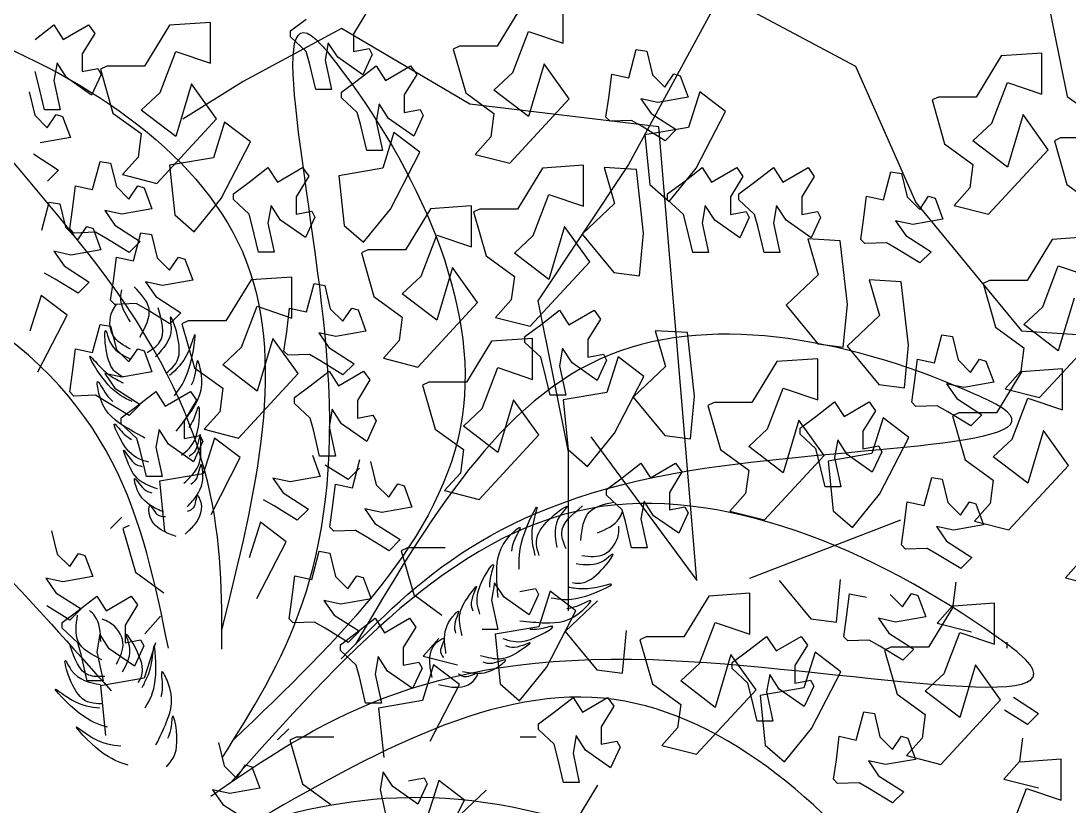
# Model space of a CAD drawing. Header units: metres. Extents: x -1655 to 449, y 40 to 361.
# Drawn here: x 98.4456 to 98.9316, y 60.4118 to 60.7759 of the extents above; entities that cross this region are included whole.
import ezdxf

# ---------------------------------------------------------------- set-up
doc = ezdxf.new("R2010")
doc.units = ezdxf.units.M
doc.header["$MEASUREMENT"] = 0
doc.layers.add('paisajismo', color=7, linetype='Continuous')

# ---------------------------------------------------------------- blocks, each defined once
blk = doc.blocks.new('A$C69E264B5')
at = {"layer": 'paisajismo', "color": 82}
for points in [[(1.0512, 1.0334), (1.1701, 1.4751), (1.1633, 1.8365), (1.1792, 1.817), (1.3216, 1.4171), (1.0639, 1.0536)], [(1.0509, 1.1558), (0.9215, 1.5741), (0.7313, 1.8631), (0.7541, 1.8555), (1.0737, 1.6045), (1.0509, 1.1786)], [(0.9907, 1.157), (0.7414, 1.5508), (0.2187, 1.6553), (0.2428, 1.6392), (0.6449, 1.3901), (0.9263, 1.1088)], [(1.1852, 1.1449), (1.578, 1.3571), (1.9228, 1.4318), (1.9007, 1.4425), (1.4889, 1.4879), (1.2015, 1.1615)], [(1.0386, 0.9904), (1.5367, 1.1441), (1.9487, 1.1511), (1.9259, 1.1684), (1.4645, 1.3142), (1.061, 1.0058)], [(1.059, 0.9519), (1.5053, 0.9414), (1.8417, 0.8353), (1.8279, 0.8555), (1.4928, 1.0992), (1.0814, 0.9582)]]:
    blk.add_spline(points, degree=3, dxfattribs=at)
at = {"layer": 'paisajismo', "color": 240}
for points in [[(0.9481, 1.5248), (0.937, 1.5521), (0.9384, 1.5609)], [(0.9587, 1.5073), (0.9689, 1.5396), (0.9522, 1.5641)], [(0.9481, 1.4939), (0.9282, 1.5096), (0.9277, 1.5369), (0.9323, 1.5447)], [(0.967, 1.4902), (0.9809, 1.5017), (0.9791, 1.5406)], [(0.9878, 1.4669), (1.0027, 1.4876), (0.9928, 1.5291), (0.9937, 1.5175), (0.9763, 1.4854)], [(0.9397, 1.4627), (0.9277, 1.472), (0.9208, 1.5141), (0.9245, 1.503), (0.9481, 1.4826)], [(0.9976, 1.4415), (1.0142, 1.4727), (1.0204, 1.5102), (1.0127, 1.4899), (0.9918, 1.4641)], [(0.9499, 1.435), (0.9228, 1.4538), (0.9026, 1.4859), (0.9176, 1.4702), (0.9347, 1.4586), (0.9402, 1.4558)], [(0.9993, 1.4014), (1.0166, 1.4241), (1.0275, 1.4677), (1.0237, 1.4807), (1.0202, 1.4638), (1.0165, 1.4533)], [(0.9642, 1.3938), (0.9395, 1.408), (0.9125, 1.444), (0.911, 1.4574), (0.9207, 1.4432), (0.9282, 1.435)], [(1.0055, 1.3746), (1.0216, 1.3944), (1.0242, 1.4288), (1.0189, 1.4144), (1.0136, 1.4056)], [(0.9688, 1.3667), (0.9463, 1.3787), (0.9306, 1.4094), (0.9411, 1.3981), (0.9493, 1.3921)], [(1.0082, 1.3429), (1.0231, 1.3597), (1.0272, 1.3907), (1.0267, 1.3977), (1.0211, 1.38), (1.0143, 1.3731)], [(0.9785, 1.3364), (0.9583, 1.3461), (0.9425, 1.3731), (0.9403, 1.3798), (0.9523, 1.3656), (0.9613, 1.3618)], [(1.012, 1.3163), (1.0233, 1.3299), (1.029, 1.3591), (1.0279, 1.3635), (1.0226, 1.3491), (1.016, 1.3415)], [(0.9854, 1.3103), (0.9696, 1.3186), (0.9531, 1.3433), (0.9524, 1.3478), (0.9629, 1.3365), (0.9719, 1.332)], [(1.0096, 1.2855), (1.0204, 1.2965), (1.0263, 1.325), (1.0239, 1.3288), (1.0196, 1.3168), (1.012, 1.311)], [(0.9995, 1.2829), (0.9852, 1.2889), (0.9688, 1.3128), (0.9695, 1.3173), (0.9781, 1.3078), (0.9874, 1.3055)], [(1.386, 1.246), (1.3899, 1.2812), (1.406, 1.3157), (1.4009, 1.2946), (1.4036, 1.2615)], [(1.4084, 1.2615), (1.4079, 1.287), (1.4395, 1.3157), (1.4321, 1.3066), (1.4284, 1.2703)], [(1.4387, 1.269), (1.4338, 1.2863), (1.4573, 1.3173)], [(1.4553, 1.2784), (1.4652, 1.3108), (1.4927, 1.3216)], [(1.474, 1.2869), (1.4985, 1.3031), (1.5024, 1.3111)], [(1.362, 1.214), (1.3606, 1.2424), (1.3761, 1.2846), (1.3866, 1.2932), (1.3799, 1.2773), (1.3771, 1.2665)], [(1.4565, 1.2613), (1.4818, 1.263), (1.4976, 1.2853), (1.4982, 1.2944)], [(1.4458, 1.2309), (1.4609, 1.2317), (1.4904, 1.2625), (1.4811, 1.2555), (1.4501, 1.252)], [(1.3417, 1.1954), (1.3396, 1.2208), (1.3569, 1.2506), (1.3531, 1.2357), (1.3526, 1.2256)], [(1.3216, 1.1708), (1.3188, 1.193), (1.3329, 1.2209), (1.3373, 1.2264), (1.3319, 1.2086), (1.3336, 1.1991)], [(1.4217, 1.2138), (1.4546, 1.214), (1.4895, 1.2291), (1.4683, 1.2246), (1.4476, 1.2246), (1.4415, 1.2255)], [(1.3866, 1.1879), (1.4151, 1.1856), (1.4576, 1.2), (1.4665, 1.2103), (1.4504, 1.2041), (1.4396, 1.2015)], [(0.9159, 1.144), (0.889, 1.1647), (0.8885, 1.1943)], [(0.9145, 1.1645), (0.908, 1.1932), (0.9018, 1.1996)], [(1.3034, 1.1509), (1.3018, 1.1686), (1.3136, 1.1958), (1.317, 1.1989), (1.3132, 1.184), (1.3143, 1.174)], [(0.9323, 1.1392), (0.9396, 1.1635), (0.9243, 1.1861), (0.916, 1.1898)], [(1.3675, 1.1681), (1.3928, 1.1653), (1.4232, 1.1817), (1.4082, 1.1784), (1.398, 1.1781)], [(0.9571, 1.1185), (0.9616, 1.133), (0.9431, 1.1714), (0.9464, 1.1602), (0.9388, 1.13)], [(0.919, 1.1252), (0.901, 1.1267), (0.8801, 1.1596)], [(0.9647, 1.0899), (0.976, 1.1209), (0.9741, 1.1588), (0.9709, 1.1374), (0.9636, 1.118), (0.9607, 1.1125)], [(1.288, 1.1241), (1.2853, 1.1393), (1.2965, 1.1662), (1.3007, 1.168), (1.2974, 1.1556), (1.3005, 1.1466)], [(1.3424, 1.1486), (1.3646, 1.1452), (1.3928, 1.1585), (1.3984, 1.1628), (1.3805, 1.1578), (1.371, 1.1598)], [(0.9153, 1.0942), (0.8912, 1.1027), (0.8754, 1.1423), (0.8814, 1.1323), (0.9141, 1.116)], [(1.322, 1.1309), (1.3397, 1.1288), (1.3672, 1.1399), (1.3704, 1.1432), (1.3554, 1.1399), (1.3454, 1.1412)], [(0.9767, 1.048), (0.9887, 1.0739), (0.9901, 1.1188), (0.9836, 1.1307), (0.9838, 1.1134), (0.9824, 1.1024)], [(1.2949, 1.1162), (1.31, 1.1132), (1.3371, 1.1236), (1.339, 1.1277), (1.3266, 1.1248), (1.3176, 1.1281)], [(0.922, 1.0679), (0.8904, 1.0838), (0.8637, 1.111), (0.8817, 1.0988), (0.9136, 1.0897)], [(0.9885, 1.0232), (1, 1.0459), (0.9952, 1.0801), (0.9931, 1.0649), (0.9898, 1.0552)], [(0.9456, 1.0251), (0.914, 1.0411), (0.8874, 1.0683), (0.9054, 1.0561), (0.9373, 1.047)]]:
    blk.add_spline(points, degree=3, dxfattribs=at)
blk = doc.blocks.new('A$C78ED2221')
at = {"layer": 'paisajismo', "color": 86}
for p, q in [((0.8787, 1.6123), (0.8684, 1.7781)), ((1.2002, 1.6745), (1.1484, 1.7471)), ((0.7874, 1.6369), (0.8758, 1.7187)), ((1.0795, 1.6744), (1.0513, 1.7131)), ((1.1437, 1.7175), (1.1437, 1.6658)), ((0.9682, 1.6626), (0.9521, 1.7101)), ((1.0083, 1.7101), (1.0043, 1.6541)), ((0.9239, 1.6842), (0.8517, 1.6626)), ((0.6058, 1.5949), (0.6942, 1.6767)), ((0.6942, 1.6767), (0.7423, 1.6423)), ((0.7704, 1.6681), (0.8266, 1.6681)), ((0.7865, 1.6207), (0.7704, 1.6681)), ((0.8266, 1.6681), (0.8227, 1.6121)), ((1.1397, 1.6572), (1.0795, 1.6744)), ((1.3557, 1.6434), (1.2002, 1.6745)), ((0.2351, 1.6665), (0.2914, 1.6665)), ((0.2513, 1.619), (0.2351, 1.6665)), ((0.2914, 1.6665), (0.2874, 1.6104)), ((0.8517, 1.6626), (0.8878, 1.6153)), ((0.912, 1.6412), (0.9682, 1.6626)), ((1.0043, 1.6541), (0.9481, 1.6197)), ((1.1437, 1.6658), (1.1397, 1.6572)), ((0.7423, 1.6423), (0.67, 1.6207)), ((0.8878, 1.6153), (0.912, 1.6412)), ((1.0389, 1.567), (1.1273, 1.6488)), ((1.1273, 1.6488), (1.1755, 1.6143)), ((1.2036, 1.6402), (1.2598, 1.6402)), ((1.2598, 1.6402), (1.2559, 1.5842)), ((0.2642, 1.5879), (0.2521, 1.6352)), ((0.3542, 1.6355), (0.339, 1.6203)), ((0.3765, 1.601), (0.3542, 1.6355)), ((0.7995, 1.5895), (0.7874, 1.6369)), ((0.195, 1.5976), (0.2513, 1.619)), ((0.3204, 1.6136), (0.2883, 1.6094)), ((0.339, 1.6203), (0.3585, 1.5887)), ((0.67, 1.6207), (0.7062, 1.5734)), ((0.7303, 1.5993), (0.7865, 1.6207)), ((0.8227, 1.6121), (0.7664, 1.5778)), ((0.8235, 1.6111), (0.7995, 1.5895)), ((0.8557, 1.6153), (0.8235, 1.6111)), ((0.8838, 1.5766), (0.8557, 1.6153)), ((1.055, 1.4672), (0.8787, 1.6123)), ((0.9481, 1.6197), (0.9481, 1.568)), ((0.2883, 1.6094), (0.2642, 1.5879)), ((0.7062, 1.5734), (0.7303, 1.5993)), ((0.2843, 1.5017), (0.3727, 1.5835)), ((0.3727, 1.5835), (0.4208, 1.549)), ((0.4437, 1.5925), (0.4517, 1.5925)), ((0.6178, 1.5476), (0.6058, 1.5949)), ((0.4651, 1.5275), (0.449, 1.5749)), ((0.449, 1.5749), (0.5052, 1.5749)), ((0.5052, 1.5749), (0.5012, 1.5189)), ((0.944, 1.5594), (0.8838, 1.5766)), ((0.9481, 1.568), (0.944, 1.5594)), ((1.051, 1.5197), (1.0389, 1.567)), ((0.4208, 1.549), (0.3486, 1.5275)), ((0.478, 1.4963), (0.4659, 1.5436)), ((0.5681, 1.5439), (0.5528, 1.5287)), ((0.5903, 1.5094), (0.5681, 1.5439)), ((1.0751, 1.5412), (1.051, 1.5197)), ((0.3486, 1.5275), (0.3847, 1.4801)), ((0.4088, 1.506), (0.4651, 1.5275)), ((0.5528, 1.5287), (0.5723, 1.4971)), ((0.5012, 1.5189), (0.445, 1.4845)), ((0.5021, 1.5178), (0.478, 1.4963)), ((0.5343, 1.5221), (0.5021, 1.5178)), ((0.2964, 1.4544), (0.2843, 1.5017)), ((0.3847, 1.4801), (0.4088, 1.506)), ((0.5723, 1.4971), (0.5806, 1.4827)), ((1.0319, 1.5042), (1.0246, 1.4629)), ((1.0609, 1.4935), (1.0319, 1.5042)), ((1.1996, 1.4981), (1.1956, 1.4896)), ((0.445, 1.4845), (0.445, 1.4328)), ((0.4868, 1.4808), (0.4795, 1.4395)), ((0.5159, 1.4701), (0.4868, 1.4808)), ((0.5806, 1.4827), (0.5796, 1.4532)), ((0.9873, 1.4881), (0.972, 1.4728)), ((1.0095, 1.4536), (0.9873, 1.4881)), ((1.0455, 1.4725), (1.0635, 1.4848)), ((1.0635, 1.4848), (1.0609, 1.4935)), ((0.2912, 1.4668), (0.2839, 1.4255)), ((0.3202, 1.4561), (0.2912, 1.4668)), ((0.3204, 1.4759), (0.2964, 1.4544)), ((0.3526, 1.4801), (0.3204, 1.4759)), ((0.3807, 1.4414), (0.3526, 1.4801)), ((0.5185, 1.4613), (0.5159, 1.4701)), ((0.972, 1.4728), (0.9915, 1.4412)), ((1.0625, 1.4554), (1.0455, 1.4725)), ((1.2417, 1.3843), (1.055, 1.4672)), ((0.3228, 1.4474), (0.3202, 1.4561)), ((0.4422, 1.4646), (0.427, 1.4494)), ((0.4644, 1.4301), (0.4422, 1.4646)), ((0.5004, 1.449), (0.5185, 1.4613)), ((0.5796, 1.4532), (0.5852, 1.4476)), ((0.8592, 1.4571), (0.9463, 1.4473)), ((1.0296, 1.4395), (1.0095, 1.4536)), ((1.0246, 1.4629), (1.0296, 1.4395)), ((1.0946, 1.4477), (1.0625, 1.4554)), ((0.2466, 1.4507), (0.2314, 1.4354)), ((0.2688, 1.4162), (0.2466, 1.4507)), ((0.3048, 1.4351), (0.3228, 1.4474)), ((0.4409, 1.4242), (0.3807, 1.4414)), ((0.427, 1.4494), (0.4465, 1.4178)), ((0.4795, 1.4395), (0.4846, 1.4161)), ((0.5175, 1.432), (0.5004, 1.449)), ((0.5396, 1.2394), (0.6195, 1.4465)), ((0.9463, 1.4473), (0.949, 1.403)), ((0.9915, 1.4412), (0.9998, 1.4268)), ((1.097, 1.4331), (1.0946, 1.4477)), ((0.2314, 1.4354), (0.2509, 1.4038)), ((0.2839, 1.4255), (0.289, 1.4022)), ((0.3219, 1.418), (0.3048, 1.4351)), ((0.445, 1.4328), (0.4409, 1.4242)), ((0.4846, 1.4161), (0.4644, 1.4301)), ((0.9998, 1.4268), (0.9988, 1.3973)), ((1.0584, 1.4229), (1.097, 1.4331)), ((1.0635, 1.3996), (1.0584, 1.4229)), ((0.289, 1.4022), (0.2688, 1.4162)), ((0.3539, 1.4103), (0.3219, 1.418)), ((0.3563, 1.3957), (0.3539, 1.4103)), ((0.4465, 1.4178), (0.4548, 1.4034)), ((0.949, 1.403), (0.8998, 1.4172)), ((0.2509, 1.4038), (0.2591, 1.3894)), ((0.3177, 1.3855), (0.3563, 1.3957)), ((0.4548, 1.4034), (0.4537, 1.3739)), ((0.5184, 1.3762), (0.5134, 1.3995)), ((0.9988, 1.3973), (1.0044, 1.3917)), ((1.0044, 1.3917), (1.031, 1.3956)), ((1.031, 1.3956), (1.0635, 1.3996)), ((0.2591, 1.3894), (0.2581, 1.36)), ((0.3228, 1.3622), (0.3177, 1.3855)), ((1.3246, 1.2289), (1.2417, 1.3843)), ((0.4537, 1.3739), (0.4594, 1.3683)), ((0.4594, 1.3683), (0.486, 1.3721)), ((0.486, 1.3721), (0.5184, 1.3762)), ((0.8566, 1.3677), (0.9151, 1.3733)), ((0.9151, 1.3733), (1.0022, 1.3635)), ((0.2581, 1.36), (0.2638, 1.3543)), ((0.2638, 1.3543), (0.2904, 1.3582)), ((0.2904, 1.3582), (0.3228, 1.3622)), ((0.3333, 1.3242), (0.4112, 1.3644)), ((0.4112, 1.3644), (0.438, 1.329)), ((0.4793, 1.3583), (0.5378, 1.3638)), ((0.4837, 1.3233), (0.4793, 1.3583)), ((1.0022, 1.3635), (1.0049, 1.3192)), ((0.6197, 1.2596), (0.7081, 1.3414)), ((0.7081, 1.3414), (0.7563, 1.3069)), ((1.0345, 1.3366), (1.0064, 1.3237)), ((1.0426, 1.3322), (1.0345, 1.3366)), ((0.2877, 1.2872), (0.3333, 1.3242)), ((0.3917, 1.3272), (0.3636, 1.3142)), ((0.438, 1.329), (0.3891, 1.3135)), ((0.3997, 1.3228), (0.3917, 1.3272)), ((0.3957, 1.3014), (0.3997, 1.3228)), ((0.5365, 1.2798), (0.4837, 1.3233)), ((0.7171, 1.33), (0.7372, 1.3085)), ((0.7452, 1.3085), (0.7613, 1.33)), ((0.8005, 1.2854), (0.7844, 1.3328)), ((0.8406, 1.3328), (0.8367, 1.2768)), ((0.9139, 1.2892), (0.8611, 1.3327)), ((0.9557, 1.3334), (0.9139, 1.2892)), ((1.0049, 1.3192), (0.9557, 1.3334)), ((1.0064, 1.3237), (1.0305, 1.2893)), ((1.0385, 1.3108), (1.0426, 1.3322)), ((1.0908, 1.328), (1.0627, 1.3108)), ((1.1028, 1.3194), (1.0908, 1.328)), ((0.3636, 1.3142), (0.3876, 1.2798)), ((0.3891, 1.3135), (0.3789, 1.2536)), ((0.4479, 1.3186), (0.4198, 1.3014)), ((0.4398, 1.2755), (0.4599, 1.31)), ((0.4599, 1.31), (0.4479, 1.3186)), ((0.7372, 1.3085), (0.7452, 1.3085)), ((1.0627, 1.3108), (1.0385, 1.3108)), ((1.0827, 1.2849), (1.1028, 1.3194)), ((0.4198, 1.3014), (0.3957, 1.3014)), ((0.7563, 1.3069), (0.684, 1.2854)), ((0.3108, 1.2605), (0.2877, 1.2872)), ((0.3876, 1.2798), (0.4077, 1.2669)), ((0.684, 1.2854), (0.7201, 1.2381)), ((0.7443, 1.2639), (0.8005, 1.2854)), ((1.0264, 1.272), (0.9863, 1.2807)), ((0.9863, 1.2807), (0.9863, 1.2591)), ((1.0305, 1.2893), (1.0506, 1.2763)), ((1.1028, 1.272), (1.0827, 1.2849)), ((0.3435, 1.2712), (0.3435, 1.2497)), ((0.3836, 1.2626), (0.3435, 1.2712)), ((0.4077, 1.2669), (0.3836, 1.2626)), ((0.4599, 1.2626), (0.4398, 1.2755)), ((0.8367, 1.2768), (0.7804, 1.2424)), ((1.0506, 1.2763), (1.0264, 1.272)), ((1.0827, 1.2462), (1.1028, 1.272)), ((0.3789, 1.2536), (0.3108, 1.2605)), ((0.4398, 1.2368), (0.4599, 1.2626)), ((0.6318, 1.2123), (0.6197, 1.2596)), ((0.7201, 1.2381), (0.7443, 1.2639)), ((0.9863, 1.2591), (1.0225, 1.2506)), ((1.0225, 1.2506), (1.0385, 1.2462)), ((0.2983, 1.1663), (0.3867, 1.2481)), ((0.3435, 1.2497), (0.3796, 1.2411)), ((0.3796, 1.2411), (0.3957, 1.2368)), ((0.3867, 1.2481), (0.4348, 1.2136)), ((0.3957, 1.2368), (0.4158, 1.2152)), ((0.4238, 1.2152), (0.4398, 1.2368)), ((0.4791, 1.1921), (0.4629, 1.2395)), ((0.4629, 1.2395), (0.5192, 1.2395)), ((0.5192, 1.2395), (0.5152, 1.1835)), ((0.688, 1.2381), (0.6559, 1.2338)), ((0.7162, 1.1993), (0.688, 1.2381)), ((0.7804, 1.2424), (0.7804, 1.1907)), ((1.0345, 1.2388), (1.0064, 1.2258)), ((1.0426, 1.2344), (1.0345, 1.2388)), ((1.0385, 1.2462), (1.0586, 1.2247)), ((1.0666, 1.2247), (1.0827, 1.2462)), ((0.6559, 1.2338), (0.6318, 1.2123)), ((1.0064, 1.2258), (1.0305, 1.1915)), ((1.0385, 1.213), (1.0426, 1.2344)), ((1.0586, 1.2247), (1.0666, 1.2247)), ((1.0908, 1.2302), (1.0627, 1.213)), ((1.1028, 1.2216), (1.0908, 1.2302)), ((0.4348, 1.2136), (0.3625, 1.1921)), ((0.4158, 1.2152), (0.4238, 1.2152)), ((1.0627, 1.213), (1.0385, 1.213)), ((1.0827, 1.1871), (1.1028, 1.2216)), ((1.3557, 1.2081), (1.1069, 1.0734)), ((0.7764, 1.1821), (0.7162, 1.1993)), ((1.1019, 1.166), (1.1798, 1.2062)), ((1.1798, 1.2062), (1.2066, 1.1708)), ((0.3625, 1.1921), (0.3987, 1.1448)), ((0.4228, 1.1707), (0.4791, 1.1921)), ((0.5152, 1.1835), (0.459, 1.1491)), ((0.7804, 1.1907), (0.7764, 1.1821)), ((1.0264, 1.1742), (0.9863, 1.1829)), ((0.9863, 1.1829), (0.9863, 1.1613)), ((1.0506, 1.1785), (1.0264, 1.1742)), ((1.0305, 1.1915), (1.0506, 1.1785)), ((1.1028, 1.1742), (1.0827, 1.1871)), ((0.3103, 1.119), (0.2983, 1.1663)), ((0.3987, 1.1448), (0.4228, 1.1707)), ((0.7336, 1.0216), (0.5365, 1.1667)), ((0.5365, 1.1667), (1.1587, 1.1148)), ((1.0563, 1.1289), (1.1019, 1.166)), ((1.0827, 1.1484), (1.1028, 1.1742)), ((1.2066, 1.1708), (1.1578, 1.1553)), ((0.6293, 1.1549), (0.6012, 1.142)), ((0.6373, 1.1506), (0.6293, 1.1549)), ((0.6333, 1.1292), (0.6373, 1.1506)), ((0.7309, 1.1581), (0.7893, 1.1637)), ((0.7353, 1.1231), (0.7309, 1.1581)), ((0.7893, 1.1637), (0.8764, 1.1539)), ((0.8764, 1.1539), (0.8791, 1.1096)), ((0.9863, 1.1613), (1.0225, 1.1527)), ((1.0225, 1.1527), (1.0385, 1.1484)), ((1.1578, 1.1553), (1.1475, 1.0954)), ((1.1995, 1.1549), (1.1922, 1.1136)), ((1.2286, 1.1442), (1.1995, 1.1549)), ((0.3344, 1.1405), (0.3103, 1.119)), ((0.3666, 1.1448), (0.3344, 1.1405)), ((0.3947, 1.1061), (0.3666, 1.1448)), ((0.6012, 1.142), (0.6253, 1.1076)), ((0.6855, 1.1463), (0.6574, 1.1292)), ((0.6774, 1.1033), (0.6975, 1.1377)), ((0.6975, 1.1377), (0.6855, 1.1463)), ((1.0385, 1.1484), (1.0586, 1.1269)), ((1.0666, 1.1269), (1.0827, 1.1484)), ((1.1549, 1.1387), (1.1397, 1.1235)), ((1.1772, 1.1042), (1.1549, 1.1387)), ((1.2131, 1.1231), (1.2312, 1.1354)), ((1.2312, 1.1354), (1.2286, 1.1442)), ((0.6574, 1.1292), (0.6333, 1.1292)), ((0.7881, 1.0796), (0.7353, 1.1231)), ((0.8299, 1.1238), (0.7881, 1.0796)), ((0.8791, 1.1096), (0.8299, 1.1238)), ((1.0794, 1.1023), (1.0563, 1.1289)), ((1.0586, 1.1269), (1.0666, 1.1269)), ((1.1397, 1.1235), (1.1592, 1.0919)), ((0.6253, 1.1076), (0.6454, 1.0947)), ((1.1587, 1.1148), (1.1898, 0.8557)), ((1.1922, 1.1136), (1.1973, 1.0902)), ((0.6212, 1.0903), (0.5811, 1.099)), ((0.5811, 1.099), (0.5811, 1.0775)), ((0.6454, 1.0947), (0.6212, 1.0903)), ((0.6975, 1.0903), (0.6774, 1.1033)), ((0.7386, 1.0542), (0.8165, 1.0944)), ((0.9545, 1.0883), (1.0129, 1.0938)), ((1.0129, 1.0938), (1.1, 1.084)), ((1.1475, 1.0954), (1.0794, 1.1023)), ((1.1973, 1.0902), (1.1772, 1.1042)), ((0.6774, 1.0646), (0.6975, 1.0903)), ((0.9589, 1.0533), (0.9545, 1.0883)), ((1.1, 1.084), (1.1027, 1.0397)), ((1.1592, 1.0919), (1.1675, 1.0774)), ((0.4138, 1.0299), (0.4094, 1.0648)), ((0.5811, 1.0775), (0.6172, 1.0689)), ((0.6172, 1.0689), (0.6333, 1.0646)), ((0.6333, 1.0646), (0.6534, 1.043)), ((0.6614, 1.043), (0.6774, 1.0646)), ((1.1069, 1.0734), (0.9202, 0.949)), ((1.1675, 1.0774), (1.1664, 1.048)), ((0.3079, 1.0617), (0.2797, 1.0487)), ((0.3159, 1.0573), (0.3079, 1.0617)), ((0.3118, 1.0359), (0.3159, 1.0573)), ((0.3641, 1.0531), (0.336, 1.0359)), ((0.3761, 1.0445), (0.3641, 1.0531)), ((0.693, 1.0172), (0.7386, 1.0542)), ((0.8433, 1.059), (0.7944, 1.0435)), ((1.0117, 1.0098), (0.9589, 1.0533)), ((1.0535, 1.0539), (1.0117, 1.0098)), ((1.1027, 1.0397), (1.0535, 1.0539)), ((0.2797, 1.0487), (0.3038, 1.0143)), ((0.336, 1.0359), (0.3118, 1.0359)), ((0.356, 1.01), (0.3761, 1.0445)), ((0.6534, 1.043), (0.6614, 1.043)), ((0.7944, 1.0435), (0.7842, 0.9836)), ((0.8389, 1.0432), (0.8108, 1.0302)), ((0.8469, 1.0388), (0.8389, 1.0432)), ((0.8429, 1.0174), (0.8469, 1.0388)), ((1.1664, 1.048), (1.1721, 1.0423)), ((1.1721, 1.0423), (1.1987, 1.0462)), ((0.2556, 1.0309), (0.1993, 0.9965)), ((0.4667, 0.9863), (0.4138, 1.0299)), ((0.5085, 1.0305), (0.4667, 0.9863)), ((0.8108, 1.0302), (0.8349, 0.9958)), ((0.8951, 1.0346), (0.867, 1.0174)), ((0.887, 0.9915), (0.9071, 1.026)), ((0.9071, 1.026), (0.8951, 1.0346)), ((0.3038, 1.0143), (0.3239, 1.0014)), ((0.3761, 0.9971), (0.356, 1.01)), ((0.7161, 0.9905), (0.693, 1.0172)), ((0.867, 1.0174), (0.8429, 1.0174)), ((0.8852, 0.9382), (0.9736, 1.02)), ((0.9736, 1.02), (1.0218, 0.9855)), ((1.0499, 1.0114), (1.1061, 1.0114)), ((1.066, 0.964), (1.0499, 1.0114)), ((1.1061, 1.0114), (1.1021, 0.9554)), ((0.2596, 1.0057), (0.2596, 0.9842)), ((0.2997, 0.9971), (0.2596, 1.0057)), ((0.3239, 1.0014), (0.2997, 0.9971)), ((0.356, 0.9713), (0.3761, 0.9971)), ((0.4171, 0.9609), (0.495, 1.0011)), ((0.495, 1.0011), (0.5218, 0.9657)), ((0.8349, 0.9958), (0.855, 0.9829)), ((1.1088, 0.9103), (1.1972, 0.992)), ((0.2596, 0.9842), (0.2958, 0.9756)), ((0.7128, 0.9905), (0.4951, 0.9905)), ((0.9202, 0.949), (0.7128, 0.9905)), ((0.7842, 0.9836), (0.7161, 0.9905)), ((0.8308, 0.9786), (0.7907, 0.9872)), ((0.7907, 0.9872), (0.7907, 0.9657)), ((0.855, 0.9829), (0.8308, 0.9786)), ((0.9071, 0.9786), (0.887, 0.9915)), ((0.887, 0.9528), (0.9071, 0.9786)), ((1.0218, 0.9855), (0.9495, 0.964)), ((1.2734, 0.9834), (1.3297, 0.9834)), ((1.2896, 0.936), (1.2734, 0.9834)), ((0.2958, 0.9756), (0.3118, 0.9713)), ((0.3118, 0.9713), (0.3319, 0.9497)), ((0.3399, 0.9497), (0.356, 0.9713)), ((0.5218, 0.9657), (0.473, 0.9502)), ((0.7907, 0.9657), (0.8268, 0.9571)), ((0.9495, 0.964), (0.9856, 0.9167)), ((1.0098, 0.9425), (1.066, 0.964)), ((0.3319, 0.9497), (0.3399, 0.9497)), ((0.3715, 0.9239), (0.4171, 0.9609)), ((0.473, 0.9502), (0.4627, 0.8903)), ((0.5174, 0.9499), (0.4893, 0.9369)), ((0.5255, 0.9455), (0.5174, 0.9499)), ((0.6477, 0.8683), (0.7361, 0.9501)), ((0.7361, 0.9501), (0.7842, 0.9157)), ((0.8268, 0.9571), (0.8429, 0.9528)), ((0.8429, 0.9528), (0.863, 0.9312)), ((0.871, 0.9312), (0.887, 0.9528)), ((1.1021, 0.9554), (1.0459, 0.921)), ((0.3215, 0.9464), (0.3215, 0.9248)), ((0.4893, 0.9369), (0.5134, 0.9026)), ((0.5214, 0.9241), (0.5255, 0.9455)), ((0.9856, 0.9167), (1.0098, 0.9425)), ((1.173, 0.936), (1.2092, 0.8887)), ((1.2333, 0.9146), (1.2896, 0.936)), ((0.3946, 0.8972), (0.3715, 0.9239)), ((1.0459, 0.921), (1.0459, 0.8694)), ((1.3257, 0.9274), (1.2695, 0.8931)), ((0.9535, 0.9167), (0.9214, 0.9124)), ((0.9816, 0.8779), (0.9535, 0.9167)), ((1.1209, 0.8629), (1.1088, 0.9103)), ((1.2092, 0.8887), (1.2333, 0.9146)), ((0.4627, 0.8903), (0.3946, 0.8972)), ((0.4692, 0.894), (0.4692, 0.8724)), ((0.5093, 0.8853), (0.4692, 0.894)), ((0.5134, 0.9026), (0.5335, 0.8896)), ((1.2695, 0.8931), (1.2695, 0.8414)), ((0.2488, 0.8779), (0.207, 0.8337)), ((0.5335, 0.8896), (0.5093, 0.8853)), ((1.0419, 0.8608), (0.9816, 0.8779)), ((1.1449, 0.8845), (1.1209, 0.8629)), ((1.1771, 0.8887), (1.1449, 0.8845)), ((1.2052, 0.85), (1.1771, 0.8887)), ((0.9177, 0.8663), (0.9659, 0.8318)), ((1.0459, 0.8694), (1.0419, 0.8608)), ((0.1575, 0.8083), (0.2354, 0.8485)), ((0.2354, 0.8485), (0.2622, 0.8131)), ((0.994, 0.8577), (1.0502, 0.8577)), ((1.0101, 0.8103), (0.994, 0.8577)), ((1.0502, 0.8577), (1.0463, 0.8017)), ((1.1898, 0.8557), (1.2935, 0.6796)), ((1.2654, 0.8328), (1.2052, 0.85)), ((0.316, 0.8012), (0.3939, 0.8414)), ((0.3939, 0.8414), (0.4207, 0.806)), ((0.4328, 0.7916), (0.4207, 0.8389)), ((1.2695, 0.8414), (1.2654, 0.8328)), ((0.5814, 0.8217), (0.5814, 0.7701)), ((0.9659, 0.8318), (0.8936, 0.8103)), ((0.2622, 0.8131), (0.2134, 0.7976)), ((0.4207, 0.806), (0.3719, 0.7905)), ((0.4569, 0.8131), (0.4328, 0.7916)), ((0.5171, 0.7787), (0.489, 0.8174)), ((0.9539, 0.7888), (1.0101, 0.8103)), ((0.2578, 0.7972), (0.2297, 0.7843)), ((0.2658, 0.7929), (0.2578, 0.7972)), ((0.2618, 0.7714), (0.2658, 0.7929)), ((0.3719, 0.7905), (0.3616, 0.7306)), ((1.0463, 0.8017), (0.99, 0.7673)), ((1.1743, 0.7916), (1.1461, 0.7787)), ((1.1823, 0.7873), (1.1743, 0.7916)), ((0.2297, 0.7843), (0.2538, 0.7499)), ((0.4163, 0.7902), (0.3882, 0.7772)), ((0.3882, 0.7772), (0.4123, 0.7429)), ((0.4243, 0.7858), (0.4163, 0.7902)), ((0.4203, 0.7644), (0.4243, 0.7858)), ((0.4726, 0.7816), (0.4444, 0.7644)), ((0.4846, 0.773), (0.4726, 0.7816)), ((0.5774, 0.7615), (0.5171, 0.7787)), ((0.6372, 0.7762), (0.6299, 0.7348)), ((0.8414, 0.7372), (0.8293, 0.7845)), ((0.9297, 0.763), (0.9539, 0.7888)), ((1.046, 0.7468), (1.1239, 0.787)), ((1.1239, 0.787), (1.1507, 0.7516)), ((1.1461, 0.7787), (1.1702, 0.7443)), ((1.1782, 0.7658), (1.1823, 0.7873)), ((1.2305, 0.783), (1.2024, 0.7658)), ((1.2425, 0.7744), (1.2305, 0.783)), ((0.4444, 0.7644), (0.4203, 0.7644)), ((0.4645, 0.7385), (0.4846, 0.773)), ((0.5814, 0.7701), (0.5774, 0.7615)), ((0.6689, 0.7567), (0.6663, 0.7654)), ((0.9258, 0.7242), (0.8976, 0.763)), ((0.99, 0.7673), (0.99, 0.7156)), ((1.2024, 0.7658), (1.1782, 0.7658)), ((1.2224, 0.74), (1.2425, 0.7744)), ((0.2538, 0.7499), (0.2739, 0.737)), ((0.5926, 0.76), (0.5774, 0.7448)), ((0.6148, 0.7255), (0.5926, 0.76)), ((0.6508, 0.7444), (0.6689, 0.7567)), ((0.8655, 0.7587), (0.8414, 0.7372)), ((1.1507, 0.7516), (1.1019, 0.7361)), ((0.2497, 0.7326), (0.2096, 0.7413)), ((0.2739, 0.737), (0.2497, 0.7326)), ((0.3616, 0.7306), (0.2935, 0.7375)), ((0.4082, 0.7256), (0.3681, 0.7343)), ((0.3681, 0.7343), (0.3681, 0.7127)), ((0.4123, 0.7429), (0.4324, 0.7299)), ((0.4846, 0.7256), (0.4645, 0.7385)), ((0.5774, 0.7448), (0.5969, 0.7131)), ((0.6299, 0.7348), (0.635, 0.7115)), ((0.6679, 0.7273), (0.6508, 0.7444)), ((1.0004, 0.7097), (1.046, 0.7468)), ((1.1019, 0.7361), (1.0916, 0.6762)), ((1.1662, 0.727), (1.1261, 0.7357)), ((1.1261, 0.7357), (1.1261, 0.7142)), ((1.1702, 0.7443), (1.1903, 0.7314)), ((1.2425, 0.727), (1.2224, 0.74)), ((0.4324, 0.7299), (0.4082, 0.7256)), ((0.4645, 0.6998), (0.4846, 0.7256)), ((0.5115, 0.7203), (0.5042, 0.6789)), ((0.5405, 0.7095), (0.5115, 0.7203)), ((0.635, 0.7115), (0.6148, 0.7255)), ((0.6999, 0.7196), (0.6679, 0.7273)), ((0.7554, 0.7272), (0.7272, 0.7142)), ((0.7634, 0.7228), (0.7554, 0.7272)), ((0.7593, 0.7014), (0.7634, 0.7228)), ((0.986, 0.7071), (0.9258, 0.7242)), ((1.1903, 0.7314), (1.1662, 0.727)), ((1.2224, 0.7012), (1.2425, 0.727)), ((1.2581, 0.7218), (1.23, 0.7088)), ((1.2661, 0.7174), (1.2581, 0.7218)), ((0.3681, 0.7127), (0.4043, 0.7041)), ((0.5431, 0.7008), (0.5405, 0.7095)), ((0.5969, 0.7131), (0.6051, 0.6987)), ((0.6638, 0.6949), (0.7023, 0.705)), ((0.7272, 0.7142), (0.7513, 0.6798)), ((0.8116, 0.7186), (0.7835, 0.7014)), ((0.8035, 0.6755), (0.8236, 0.71)), ((0.8236, 0.71), (0.8116, 0.7186)), ((0.8784, 0.7131), (0.8712, 0.6718)), ((0.9075, 0.7024), (0.8784, 0.7131)), ((0.99, 0.7156), (0.986, 0.7071)), ((1.0235, 0.6831), (1.0004, 0.7097)), ((1.1261, 0.7142), (1.1622, 0.7056)), ((1.1622, 0.7056), (1.1782, 0.7012)), ((1.23, 0.7088), (1.2541, 0.6744)), ((1.2621, 0.696), (1.2661, 0.7174)), ((1.3143, 0.7132), (1.2862, 0.696)), ((0.4043, 0.7041), (0.4203, 0.6998)), ((0.4203, 0.6998), (0.4404, 0.6783)), ((0.4484, 0.6783), (0.4645, 0.6998)), ((0.4669, 0.7041), (0.4516, 0.6889)), ((0.4891, 0.6696), (0.4669, 0.7041)), ((0.5251, 0.6885), (0.5431, 0.7008)), ((0.6051, 0.6987), (0.6041, 0.6693)), ((0.6688, 0.6715), (0.6638, 0.6949)), ((0.6904, 0.7041), (0.6752, 0.6889)), ((0.7835, 0.7014), (0.7593, 0.7014)), ((0.8338, 0.697), (0.8186, 0.6817)), ((0.8561, 0.6625), (0.8338, 0.697)), ((0.8921, 0.6814), (0.9101, 0.6937)), ((0.9101, 0.6937), (0.9075, 0.7024)), ((1.1782, 0.7012), (1.1983, 0.6797)), ((1.2064, 0.6797), (1.2224, 0.7012)), ((1.2862, 0.696), (1.2621, 0.696)), ((0.4404, 0.6783), (0.4484, 0.6783)), ((0.4516, 0.6889), (0.4711, 0.6572)), ((0.5042, 0.6789), (0.5092, 0.6556)), ((0.5421, 0.6714), (0.5251, 0.6885)), ((0.6752, 0.6889), (0.6947, 0.6572)), ((0.7513, 0.6798), (0.7714, 0.6669)), ((0.8236, 0.6626), (0.8035, 0.6755)), ((0.8186, 0.6817), (0.8381, 0.6501)), ((0.9091, 0.6643), (0.8921, 0.6814)), ((1.0916, 0.6762), (1.0235, 0.6831)), ((1.1983, 0.6797), (1.2064, 0.6797)), ((1.2935, 0.6796), (1.2209, 0.5448)), ((0.2575, 0.626), (0.2294, 0.6648)), ((0.3218, 0.6691), (0.3218, 0.6174)), ((0.5092, 0.6556), (0.4891, 0.6696)), ((0.5742, 0.6637), (0.5421, 0.6714)), ((0.5766, 0.6491), (0.5742, 0.6637)), ((0.6041, 0.6693), (0.6098, 0.6636)), ((0.6098, 0.6636), (0.6364, 0.6675)), ((0.6364, 0.6675), (0.6688, 0.6715)), ((0.7071, 0.6712), (0.7071, 0.6497)), ((0.7473, 0.6626), (0.7071, 0.6712)), ((0.7714, 0.6669), (0.7473, 0.6626)), ((0.8035, 0.6368), (0.8236, 0.6626)), ((0.8762, 0.6485), (0.8561, 0.6625)), ((0.8712, 0.6718), (0.8762, 0.6485)), ((0.9412, 0.6566), (0.9091, 0.6643)), ((1.25, 0.6572), (1.2099, 0.6659)), ((1.2099, 0.6659), (1.2099, 0.6443)), ((1.2741, 0.6615), (1.25, 0.6572)), ((1.2541, 0.6744), (1.2741, 0.6615)), ((0.4711, 0.6572), (0.4794, 0.6428)), ((0.538, 0.639), (0.5766, 0.6491)), ((0.6791, 0.6504), (0.6718, 0.6091)), ((0.7082, 0.6397), (0.6791, 0.6504)), ((0.7071, 0.6497), (0.7433, 0.6411)), ((0.8381, 0.6501), (0.8464, 0.6357)), ((0.9436, 0.642), (0.9412, 0.6566)), ((0.4794, 0.6428), (0.4784, 0.6134)), ((0.5431, 0.6156), (0.538, 0.639)), ((0.6345, 0.6342), (0.6193, 0.619)), ((0.6568, 0.5997), (0.6345, 0.6342)), ((0.7433, 0.6411), (0.7593, 0.6368)), ((0.7593, 0.6368), (0.7794, 0.6152)), ((0.7874, 0.6152), (0.8035, 0.6368)), ((0.8464, 0.6357), (0.8454, 0.6063)), ((0.905, 0.6318), (0.9436, 0.642)), ((1.0348, 0.6433), (1.0067, 0.6304)), ((1.0429, 0.639), (1.0348, 0.6433)), ((1.0388, 0.6175), (1.0429, 0.639)), ((1.0911, 0.6347), (1.0629, 0.6175)), ((1.1031, 0.6261), (1.0911, 0.6347)), ((0.3177, 0.6088), (0.2575, 0.626)), ((0.6193, 0.619), (0.6388, 0.5874)), ((0.7318, 0.5384), (0.8202, 0.6202)), ((0.8202, 0.6202), (0.8683, 0.5857)), ((0.91, 0.6085), (0.905, 0.6318)), ((1.0067, 0.6304), (1.0308, 0.596)), ((1.083, 0.5917), (1.1031, 0.6261)), ((0.3218, 0.6174), (0.3177, 0.6088)), ((0.333, 0.6073), (0.3178, 0.5921)), ((0.4784, 0.6134), (0.484, 0.6077)), ((0.484, 0.6077), (0.5106, 0.6116)), ((0.5106, 0.6116), (0.5431, 0.6156)), ((0.5116, 0.5637), (0.5895, 0.6039)), ((0.5895, 0.6039), (0.6163, 0.5685)), ((0.6718, 0.6091), (0.6769, 0.5857)), ((0.7794, 0.6152), (0.7874, 0.6152)), ((0.8454, 0.6063), (0.851, 0.6006)), ((0.851, 0.6006), (0.8776, 0.6045)), ((0.8776, 0.6045), (0.91, 0.6085)), ((0.9126, 0.5642), (0.8965, 0.6116)), ((0.8965, 0.6116), (0.9527, 0.6116)), ((0.9527, 0.6116), (0.9487, 0.5556)), ((1.0629, 0.6175), (1.0388, 0.6175)), ((0.6769, 0.5857), (0.6568, 0.5997)), ((1.0308, 0.596), (1.0509, 0.5831)), ((1.1031, 0.5787), (1.083, 0.5917)), ((0.6388, 0.5874), (0.6471, 0.5729)), ((0.9866, 0.5874), (0.9866, 0.5659)), ((1.0267, 0.5787), (0.9866, 0.5874)), ((1.0509, 0.5831), (1.0267, 0.5787)), ((1.083, 0.5529), (1.1031, 0.5787)), ((0.2518, 0.5676), (0.2445, 0.5263)), ((0.2809, 0.5569), (0.2518, 0.5676)), ((0.6163, 0.5685), (0.5675, 0.553)), ((0.7961, 0.5642), (0.8322, 0.5168)), ((0.9866, 0.5659), (1.0228, 0.5573)), ((0.2294, 0.5169), (0.2072, 0.5514)), ((0.2654, 0.5358), (0.2835, 0.5481)), ((0.2835, 0.5481), (0.2809, 0.5569)), ((0.9487, 0.5556), (0.8925, 0.5212)), ((1.0228, 0.5573), (1.0388, 0.5529)), ((1.0388, 0.5529), (1.0589, 0.5314)), ((1.0602, 0.5146), (1.1381, 0.5548)), ((1.0669, 0.5314), (1.083, 0.5529)), ((0.2825, 0.5188), (0.2654, 0.5358)), ((0.6271, 0.5007), (0.705, 0.5409)), ((0.705, 0.5409), (0.7318, 0.5055)), ((0.7439, 0.4911), (0.7318, 0.5384)), ((0.8322, 0.5168), (0.8564, 0.5427)), ((1.2209, 0.5448), (1.1691, 0.4619)), ((0.2445, 0.5263), (0.2496, 0.5029)), ((0.3145, 0.511), (0.2825, 0.5188)), ((0.8925, 0.5212), (0.8925, 0.4695)), ((1.0589, 0.5314), (1.0669, 0.5314)), ((1.165, 0.5194), (1.1161, 0.504)), ((0.2496, 0.5029), (0.2294, 0.5169)), ((0.7318, 0.5055), (0.683, 0.49)), ((0.7679, 0.5126), (0.7439, 0.4911)), ((0.8001, 0.5168), (0.7679, 0.5126)), ((0.8282, 0.4781), (0.8001, 0.5168)), ((1.0147, 0.4776), (1.0602, 0.5146)), ((1.0811, 0.4266), (1.1695, 0.5084)), ((1.1161, 0.504), (1.1059, 0.444)), ((0.683, 0.49), (0.6727, 0.4301)), ((0.7274, 0.4896), (0.6993, 0.4767)), ((0.7354, 0.4853), (0.7274, 0.4896)), ((0.6993, 0.4767), (0.7234, 0.4423)), ((0.7314, 0.4638), (0.7354, 0.4853)), ((0.7837, 0.481), (0.7555, 0.4638)), ((0.7956, 0.4724), (0.7837, 0.481)), ((0.8884, 0.4609), (0.8282, 0.4781)), ((0.9483, 0.4756), (0.941, 0.4343)), ((0.9773, 0.4649), (0.9483, 0.4756)), ((0.7555, 0.4638), (0.7314, 0.4638)), ((0.7755, 0.438), (0.7956, 0.4724)), ((0.8925, 0.4695), (0.8884, 0.4609)), ((0.9037, 0.4594), (0.8885, 0.4442)), ((0.9259, 0.4249), (0.9037, 0.4594)), ((1.1059, 0.444), (1.0378, 0.4509)), ((1.1454, 0.4524), (1.1815, 0.4051)), ((1.2057, 0.4309), (1.2619, 0.4524)), ((0.4874, 0.4315), (0.4633, 0.41)), ((0.5477, 0.3971), (0.5196, 0.4358)), ((0.6727, 0.4301), (0.6046, 0.437)), ((0.6792, 0.4337), (0.6792, 0.4122)), ((0.7193, 0.425), (0.6792, 0.4337)), ((0.7234, 0.4423), (0.7435, 0.4294)), ((0.7956, 0.425), (0.7755, 0.438)), ((0.8885, 0.4442), (0.908, 0.4126)), ((0.941, 0.4343), (0.9461, 0.4109)), ((1.2981, 0.4438), (1.2418, 0.4094)), ((0.4512, 0.4244), (0.4024, 0.4089)), ((0.7435, 0.4294), (0.7193, 0.425)), ((0.7755, 0.3992), (0.7956, 0.425)), ((0.8226, 0.4197), (0.8153, 0.3784)), ((0.8516, 0.409), (0.8226, 0.4197)), ((0.9461, 0.4109), (0.9259, 0.4249)), ((1.0461, 0.4197), (1.0388, 0.3784)), ((1.0932, 0.3793), (1.0811, 0.4266)), ((1.1815, 0.4051), (1.2057, 0.4309)), ((0.4024, 0.4089), (0.3921, 0.349)), ((0.4469, 0.4086), (0.4188, 0.3956)), ((0.4549, 0.4042), (0.4469, 0.4086)), ((0.4508, 0.3828), (0.4549, 0.4042)), ((0.6792, 0.4122), (0.7153, 0.4036)), ((0.7153, 0.4036), (0.7314, 0.3992)), ((0.778, 0.4035), (0.7627, 0.3883)), ((0.8002, 0.369), (0.778, 0.4035)), ((0.8542, 0.4002), (0.8516, 0.409)), ((0.908, 0.4126), (0.9162, 0.3981)), ((0.9748, 0.3943), (1.0134, 0.4045)), ((1.0015, 0.4035), (0.9863, 0.3883)), ((1.0237, 0.369), (1.0015, 0.4035)), ((1.1495, 0.4051), (1.1173, 0.4008)), ((1.1776, 0.3663), (1.1495, 0.4051)), ((1.2418, 0.4094), (1.2418, 0.3577)), ((0.4188, 0.3956), (0.4428, 0.3612)), ((0.5031, 0.4), (0.475, 0.3828)), ((0.495, 0.3569), (0.5151, 0.3914)), ((0.5151, 0.3914), (0.5031, 0.4)), ((0.6079, 0.3799), (0.5477, 0.3971)), ((0.612, 0.3885), (0.6079, 0.3799)), ((0.7314, 0.3992), (0.7515, 0.3777)), ((0.7595, 0.3777), (0.7755, 0.3992)), ((0.7627, 0.3883), (0.7822, 0.3567)), ((0.8362, 0.3879), (0.8542, 0.4002)), ((0.9162, 0.3981), (0.9152, 0.3687)), ((0.9799, 0.3709), (0.9748, 0.3943)), ((0.9863, 0.3883), (1.0058, 0.3567)), ((1.0597, 0.3879), (1.0778, 0.4002)), ((1.1173, 0.4008), (1.0932, 0.3793)), ((0.475, 0.3828), (0.4508, 0.3828)), ((0.6232, 0.3784), (0.6079, 0.3631)), ((0.7515, 0.3777), (0.7595, 0.3777)), ((0.8153, 0.3784), (0.8203, 0.355)), ((0.8532, 0.3709), (0.8362, 0.3879)), ((1.0388, 0.3784), (1.0439, 0.355)), ((1.0768, 0.3709), (1.0597, 0.3879)), ((0.4428, 0.3612), (0.4629, 0.3483)), ((0.8203, 0.355), (0.8002, 0.369)), ((0.8853, 0.3631), (0.8532, 0.3709)), ((0.8877, 0.3486), (0.8853, 0.3631)), ((0.9152, 0.3687), (0.9209, 0.363)), ((0.9209, 0.363), (0.9475, 0.3669)), ((0.9475, 0.3669), (0.9799, 0.3709)), ((1.0439, 0.355), (1.0237, 0.369)), ((1.1088, 0.3631), (1.0768, 0.3709)), ((1.1112, 0.3486), (1.1088, 0.3631)), ((1.2378, 0.3491), (1.1776, 0.3663)), ((0.3921, 0.349), (0.324, 0.3559)), ((0.4388, 0.344), (0.3987, 0.3526)), ((0.3987, 0.3526), (0.3987, 0.3311)), ((0.4629, 0.3483), (0.4388, 0.344)), ((0.5151, 0.344), (0.495, 0.3569)), ((0.7822, 0.3567), (0.7905, 0.3423)), ((0.8491, 0.3384), (0.8877, 0.3486)), ((0.9902, 0.3498), (0.9829, 0.3085)), ((1.0193, 0.3391), (0.9902, 0.3498)), ((1.0058, 0.3567), (1.0141, 0.3423)), ((1.0727, 0.3384), (1.1112, 0.3486)), ((1.2305, 0.3499), (1.2023, 0.3369)), ((1.2385, 0.3455), (1.2305, 0.3499)), ((1.2344, 0.3241), (1.2385, 0.3455)), ((1.2418, 0.3577), (1.2378, 0.3491)), ((0.3987, 0.3311), (0.4348, 0.3225)), ((0.495, 0.3182), (0.5151, 0.344)), ((0.542, 0.3387), (0.5347, 0.2973)), ((0.571, 0.3279), (0.542, 0.3387)), ((0.7905, 0.3423), (0.7895, 0.3128)), ((0.8541, 0.3151), (0.8491, 0.3384)), ((0.9456, 0.3337), (0.9304, 0.3184)), ((0.9679, 0.2992), (0.9456, 0.3337)), ((1.0141, 0.3423), (1.013, 0.3128)), ((1.0219, 0.3304), (1.0193, 0.3391)), ((1.0777, 0.3151), (1.0727, 0.3384)), ((1.2023, 0.3369), (1.2264, 0.3026)), ((1.2867, 0.3413), (1.2586, 0.3241)), ((1.2786, 0.2982), (1.2987, 0.3327)), ((1.2987, 0.3327), (1.2867, 0.3413)), ((0.4348, 0.3225), (0.4508, 0.3182)), ((0.4508, 0.3182), (0.4709, 0.2966)), ((0.479, 0.2966), (0.495, 0.3182)), ((0.4974, 0.3225), (0.4822, 0.3073)), ((0.5196, 0.288), (0.4974, 0.3225)), ((0.5556, 0.3069), (0.5736, 0.3192)), ((0.5736, 0.3192), (0.571, 0.3279)), ((0.9304, 0.3184), (0.9499, 0.2868)), ((1.0038, 0.3181), (1.0219, 0.3304)), ((1.0209, 0.301), (1.0038, 0.3181)), ((1.2586, 0.3241), (1.2344, 0.3241)), ((0.4822, 0.3073), (0.5017, 0.2756)), ((0.5727, 0.2898), (0.5556, 0.3069)), ((0.7895, 0.3128), (0.7951, 0.3071)), ((0.7951, 0.3071), (0.8217, 0.311)), ((0.8217, 0.311), (0.8541, 0.3151)), ((0.8227, 0.2631), (0.9006, 0.3033)), ((0.9006, 0.3033), (0.9274, 0.2679)), ((0.9829, 0.3085), (0.988, 0.2852)), ((1.013, 0.3128), (1.0187, 0.3071)), ((1.0187, 0.3071), (1.0453, 0.311)), ((1.0453, 0.311), (1.0777, 0.3151)), ((1.1439, 0.3079), (1.1366, 0.2666)), ((1.173, 0.2972), (1.1439, 0.3079)), ((1.2264, 0.3026), (1.2465, 0.2896)), ((0.4709, 0.2966), (0.479, 0.2966)), ((0.5398, 0.274), (0.5196, 0.288)), ((0.5347, 0.2973), (0.5398, 0.274)), ((0.6047, 0.2821), (0.5727, 0.2898)), ((0.988, 0.2852), (0.9679, 0.2992)), ((1.053, 0.2933), (1.0209, 0.301)), ((1.0554, 0.2787), (1.053, 0.2933)), ((1.0993, 0.2917), (1.0841, 0.2765)), ((1.1216, 0.2572), (1.0993, 0.2917)), ((1.1575, 0.2761), (1.1756, 0.2884)), ((1.1756, 0.2884), (1.173, 0.2972)), ((1.1822, 0.294), (1.1822, 0.2724)), ((1.2223, 0.2853), (1.1822, 0.294)), ((1.2465, 0.2896), (1.2223, 0.2853)), ((1.2987, 0.2853), (1.2786, 0.2982)), ((0.9499, 0.2868), (0.9582, 0.2724)), ((1.0168, 0.2685), (1.0554, 0.2787)), ((1.1746, 0.2591), (1.1575, 0.2761)), ((1.2786, 0.2595), (1.2987, 0.2853)), ((0.9274, 0.2679), (0.8786, 0.2524)), ((1.2067, 0.2513), (1.1746, 0.2591)), ((1.1822, 0.2724), (1.2184, 0.2638)), ((1.2184, 0.2638), (1.2344, 0.2595))]:
    blk.add_line(p, q, dxfattribs=at)
at = {"layer": 'paisajismo', "color": 64}
for p, q in [((0.5402, 1.6725), (0.5282, 1.7198)), ((0.5643, 1.694), (0.5402, 1.6725)), ((1.2197, 1.5928), (1.2036, 1.6402)), ((1.1755, 1.6143), (1.1032, 1.5928)), ((1.1032, 1.5928), (1.1393, 1.5455)), ((1.1635, 1.5713), (1.2197, 1.5928)), ((1.2559, 1.5842), (1.1996, 1.5498)), ((0.6419, 1.5692), (0.6178, 1.5476)), ((0.6741, 1.5734), (0.6419, 1.5692)), ((0.7022, 1.5347), (0.6741, 1.5734)), ((0.7664, 1.5778), (0.7664, 1.5261)), ((0.8083, 1.5741), (0.801, 1.5328)), ((0.8373, 1.5634), (0.8083, 1.5741)), ((1.1393, 1.5455), (1.1635, 1.5713)), ((0.6127, 1.5601), (0.6054, 1.5188)), ((0.6417, 1.5494), (0.6127, 1.5601)), ((0.7637, 1.5579), (0.7485, 1.5427)), ((0.7859, 1.5234), (0.7637, 1.5579)), ((0.8219, 1.5423), (0.8399, 1.5546)), ((0.8399, 1.5546), (0.8373, 1.5634)), ((0.6263, 1.5284), (0.6443, 1.5406)), ((0.6443, 1.5406), (0.6417, 1.5494)), ((0.7485, 1.5427), (0.7679, 1.5111)), ((0.839, 1.5252), (0.8219, 1.5423)), ((1.1072, 1.5455), (1.0751, 1.5412)), ((1.1354, 1.5067), (1.1072, 1.5455)), ((1.1996, 1.5498), (1.1996, 1.4981)), ((0.6433, 1.5113), (0.6263, 1.5284)), ((0.7624, 1.5175), (0.7022, 1.5347)), ((0.7664, 1.5261), (0.7624, 1.5175)), ((0.801, 1.5328), (0.8061, 1.5094)), ((0.871, 1.5175), (0.839, 1.5252)), ((0.6104, 1.4954), (0.5903, 1.5094)), ((0.6054, 1.5188), (0.6104, 1.4954)), ((0.6754, 1.5035), (0.6433, 1.5113)), ((0.7679, 1.5111), (0.7762, 1.4966)), ((0.8061, 1.5094), (0.7859, 1.5234)), ((0.8734, 1.503), (0.871, 1.5175)), ((0.6778, 1.489), (0.6754, 1.5035)), ((0.7762, 1.4966), (0.7752, 1.4672)), ((0.8348, 1.4928), (0.8734, 1.503)), ((1.1956, 1.4896), (1.1354, 1.5067)), ((0.6392, 1.4788), (0.6778, 1.489)), ((0.8399, 1.4694), (0.8348, 1.4928)), ((0.6443, 1.4555), (0.6392, 1.4788)), ((0.7752, 1.4672), (0.7809, 1.4615)), ((0.8074, 1.4654), (0.8399, 1.4694)), ((0.6118, 1.4514), (0.6443, 1.4555)), ((0.6547, 1.4175), (0.7326, 1.4577)), ((0.7326, 1.4577), (0.7594, 1.4223)), ((0.7809, 1.4615), (0.8074, 1.4654)), ((0.8007, 1.4516), (0.8592, 1.4571)), ((0.5852, 1.4476), (0.6118, 1.4514)), ((0.8052, 1.4166), (0.8007, 1.4516)), ((0.6092, 1.3805), (0.6547, 1.4175)), ((0.7131, 1.4204), (0.685, 1.4075)), ((0.7594, 1.4223), (0.7106, 1.4068)), ((0.7212, 1.4161), (0.7131, 1.4204)), ((0.7171, 1.3946), (0.7212, 1.4161)), ((0.7694, 1.4118), (0.7413, 1.3946)), ((0.7814, 1.4032), (0.7694, 1.4118)), ((0.858, 1.3731), (0.8052, 1.4166)), ((0.8998, 1.4172), (0.858, 1.3731)), ((0.685, 1.4075), (0.7091, 1.3731)), ((0.7106, 1.4068), (0.7003, 1.3469)), ((0.7413, 1.3946), (0.7171, 1.3946)), ((0.7613, 1.3688), (0.7814, 1.4032)), ((0.6322, 1.3538), (0.6092, 1.3805)), ((0.7091, 1.3731), (0.7292, 1.3602)), ((0.7814, 1.3558), (0.7613, 1.3688)), ((0.8611, 1.3327), (0.8566, 1.3677)), ((0.7003, 1.3469), (0.6322, 1.3538)), ((0.705, 1.3558), (0.6649, 1.3645)), ((0.6649, 1.3645), (0.6649, 1.343)), ((0.7292, 1.3602), (0.705, 1.3558)), ((0.7613, 1.33), (0.7814, 1.3558)), ((0.6649, 1.343), (0.7011, 1.3344)), ((0.7011, 1.3344), (0.7171, 1.33)), ((0.7844, 1.3328), (0.8406, 1.3328)), ((0.459, 1.1491), (0.459, 1.0975)), ((1.2302, 1.106), (1.2131, 1.1231)), ((0.4549, 1.0889), (0.3947, 1.1061)), ((0.459, 1.0975), (0.4549, 1.0889)), ((0.8165, 1.0944), (0.8433, 1.059)), ((1.2623, 1.0983), (1.2302, 1.106)), ((1.2647, 1.0838), (1.2623, 1.0983)), ((1.2261, 1.0736), (1.2647, 1.0838)), ((0.4094, 1.0648), (0.4679, 1.0704)), ((1.2311, 1.0502), (1.2261, 1.0736)), ((1.1987, 1.0462), (1.2311, 1.0502)), ((1.1972, 0.992), (1.2453, 0.9576)), ((1.2453, 0.9576), (1.173, 0.936)), ((0.8123, 0.9415), (0.8686, 0.9415)), ((0.8285, 0.8941), (0.8123, 0.9415)), ((0.8686, 0.9415), (0.8646, 0.8855)), ((0.8973, 0.8909), (0.8852, 0.9382)), ((0.863, 0.9312), (0.871, 0.9312)), ((0.7842, 0.9157), (0.7119, 0.8941)), ((0.9214, 0.9124), (0.8973, 0.8909)), ((0.7119, 0.8941), (0.7481, 0.8468)), ((0.7722, 0.8727), (0.8285, 0.8941)), ((0.8646, 0.8855), (0.8084, 0.8511)), ((0.6597, 0.821), (0.6477, 0.8683)), ((0.7481, 0.8468), (0.7722, 0.8727)), ((0.8293, 0.7845), (0.9177, 0.8663)), ((0.8084, 0.8511), (0.8084, 0.7995)), ((0.6838, 0.8426), (0.6597, 0.821)), ((0.716, 0.8468), (0.6838, 0.8426)), ((0.7441, 0.8081), (0.716, 0.8468)), ((0.8043, 0.7909), (0.7441, 0.8081)), ((0.8936, 0.8103), (0.9297, 0.763)), ((0.8084, 0.7995), (0.8043, 0.7909)), ((0.6663, 0.7654), (0.6372, 0.7762)), ((0.8976, 0.763), (0.8655, 0.7587)), ((1.2099, 0.6443), (1.246, 0.6357)), ((1.246, 0.6357), (1.2621, 0.6314)), ((1.2621, 0.6314), (1.2822, 0.6098)), ((1.2902, 0.6098), (1.3062, 0.6314)), ((1.2822, 0.6098), (1.2902, 0.6098)), ((0.8683, 0.5857), (0.7961, 0.5642)), ((0.8564, 0.5427), (0.9126, 0.5642)), ((1.1381, 0.5548), (1.165, 0.5194)), ((1.1695, 0.5084), (1.2177, 0.4739)), ((1.2619, 0.4524), (1.2458, 0.4998)), ((1.2458, 0.4998), (1.302, 0.4998)), ((1.302, 0.4998), (1.2981, 0.4438)), ((1.0378, 0.4509), (1.0147, 0.4776)), ((0.9799, 0.4561), (0.9773, 0.4649)), ((1.2177, 0.4739), (1.1454, 0.4524)), ((0.9619, 0.4438), (0.9799, 0.4561)), ((0.979, 0.4268), (0.9619, 0.4438)), ((1.011, 0.419), (0.979, 0.4268)), ((1.0134, 0.4045), (1.011, 0.419)), ((1.0752, 0.409), (1.0461, 0.4197)), ((1.0778, 0.4002), (1.0752, 0.409))]:
    blk.add_line(p, q, dxfattribs=at)

msp = doc.modelspace()

# ---------------------------------------------------------------- block references
at = {"color": 1, "xscale": -0.3381494434166233, "yscale": 0.3381494434166233, "zscale": 0.3381494434166233, "rotation": 270}
msp.add_blockref('A$C78ED2221', (98.36441, 60.33498), dxfattribs=at)
at = {"xscale": 0.4116686811996449, "yscale": 0.4116686811996449, "zscale": 0.4116686811996449}
msp.add_blockref('A$C69E264B5', (98.10611, 60.00869), dxfattribs=at)

doc.saveas('drawing.dxf')
